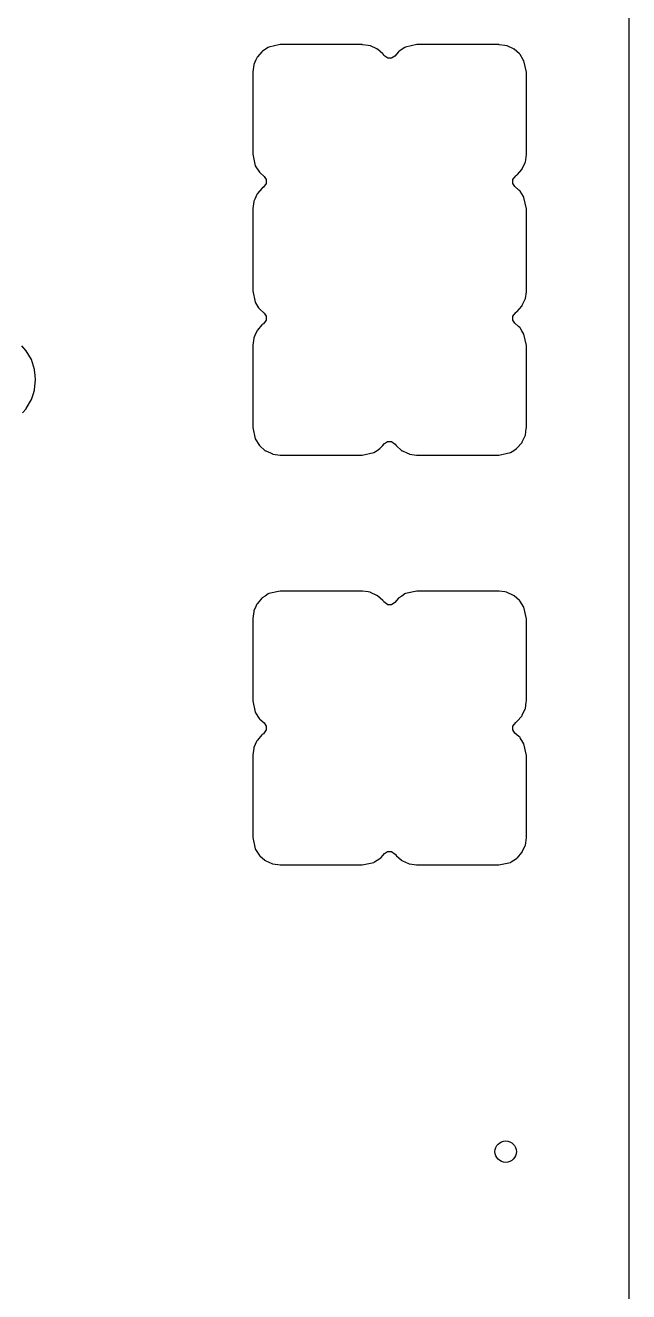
# Model space of a CAD drawing. Extents: x 0.03 to 5.34, y -2.52 to 1.97.
# Drawn here: x 3.128 to 3.57, y 0.557 to 1.484 of the extents above; entities that cross this region are included whole.
import ezdxf

# ---------------------------------------------------------------- set-up
doc = ezdxf.new("R2010")
doc.units = 0
doc.header["$MEASUREMENT"] = 0
doc.layers.add('BLACK', color=7, linetype='CONTINUOUS')

msp = doc.modelspace()

# ---------------------------------------------------------------- linework, layer by layer
at = {"layer": 'BLACK', "linetype": 'CONTINUOUS'}
for p, q in [((3.57, 1.96504), (3.57, 0.034961)), ((3.30154, 1.465), (3.29824, 1.46119)), ((3.30177, 1.46526), (3.30154, 1.465)), ((3.30154, 1.465), (3.30154, 1.465)), ((3.30207, 1.46546), (3.30177, 1.46526)), ((3.30624, 1.46813), (3.30207, 1.46546)), ((3.30661, 1.46837), (3.30624, 1.46813)), ((3.30624, 1.46813), (3.30624, 1.46813)), ((3.315, 1.4702), (3.30661, 1.46837)), ((3.375, 1.4702), (3.315, 1.4702)), ((3.37517, 1.47017), (3.375, 1.4702)), ((3.37518, 1.47017), (3.37517, 1.47017)), ((3.37925, 1.46959), (3.37518, 1.47017)), ((3.38069, 1.46938), (3.37925, 1.46959)), ((3.38101, 1.46923), (3.38069, 1.46938)), ((3.3856, 1.46714), (3.38101, 1.46923)), ((3.38592, 1.46699), (3.3856, 1.46714)), ((3.3856, 1.46714), (3.3856, 1.46714)), ((3.38619, 1.46676), (3.38592, 1.46699)), ((3.39, 1.46346), (3.38619, 1.46676)), ((3.38619, 1.46676), (3.38619, 1.46676)), ((3.40154, 1.465), (3.39875, 1.46178)), ((3.40177, 1.46526), (3.40154, 1.465)), ((3.40154, 1.465), (3.40154, 1.465)), ((3.40207, 1.46546), (3.40177, 1.46526)), ((3.40624, 1.46813), (3.40207, 1.46546)), ((3.40661, 1.46837), (3.40624, 1.46813)), ((3.40624, 1.46813), (3.40624, 1.46813)), ((3.415, 1.4702), (3.40661, 1.46837)), ((3.475, 1.4702), (3.415, 1.4702)), ((3.47517, 1.47017), (3.475, 1.4702)), ((3.47518, 1.47017), (3.47517, 1.47017)), ((3.47925, 1.46959), (3.47518, 1.47017)), ((3.48069, 1.46938), (3.47925, 1.46959)), ((3.48101, 1.46923), (3.48069, 1.46938)), ((3.4856, 1.46714), (3.48101, 1.46923)), ((3.48592, 1.46699), (3.4856, 1.46714)), ((3.4856, 1.46714), (3.4856, 1.46714)), ((3.48619, 1.46676), (3.48592, 1.46699)), ((3.49, 1.46346), (3.48619, 1.46676)), ((3.48619, 1.46676), (3.48619, 1.46676)), ((3.29557, 1.45534), (3.29484, 1.45026)), ((3.29562, 1.45569), (3.29557, 1.45534)), ((3.29712, 1.45898), (3.29562, 1.45569)), ((3.29786, 1.4606), (3.29712, 1.45898)), ((3.29801, 1.46092), (3.29786, 1.4606)), ((3.29786, 1.4606), (3.29786, 1.4606)), ((3.29824, 1.46119), (3.29801, 1.46092)), ((3.29824, 1.46119), (3.29824, 1.46119)), ((3.39026, 1.46323), (3.39, 1.46346)), ((3.39046, 1.46293), (3.39026, 1.46323)), ((3.39083, 1.46234), (3.39046, 1.46293)), ((3.39046, 1.46293), (3.39046, 1.46293)), ((3.39361, 1.46027), (3.39083, 1.46234)), ((3.3964, 1.46027), (3.39361, 1.46027)), ((3.39875, 1.46178), (3.3964, 1.46027)), ((3.49026, 1.46323), (3.49, 1.46346)), ((3.49046, 1.46293), (3.49026, 1.46323)), ((3.49289, 1.45914), (3.49046, 1.46293)), ((3.49046, 1.46293), (3.49046, 1.46293)), ((3.49337, 1.45839), (3.49289, 1.45914)), ((3.4952, 1.45), (3.49337, 1.45839)), ((3.29484, 1.45026), (3.2948, 1.45)), ((3.2948, 1.45), (3.2948, 1.39)), ((3.4952, 1.39), (3.4952, 1.45)), ((3.2948, 1.39), (3.29663, 1.38161)), ((3.29663, 1.38161), (3.29974, 1.37677)), ((3.49214, 1.3794), (3.49423, 1.38399)), ((3.49423, 1.38399), (3.49438, 1.38431)), ((3.49438, 1.38431), (3.49461, 1.38591)), ((3.49461, 1.38591), (3.49517, 1.38982)), ((3.49517, 1.38983), (3.4952, 1.39)), ((3.49517, 1.38982), (3.49517, 1.38983)), ((3.29974, 1.37677), (3.3, 1.37654)), ((3.3, 1.37654), (3.3, 1.37654)), ((3.3, 1.37654), (3.30322, 1.37375)), ((3.30322, 1.37375), (3.30473, 1.3714)), ((3.48527, 1.37139), (3.48734, 1.37417)), ((3.48734, 1.37417), (3.48793, 1.37454)), ((3.48793, 1.37454), (3.48823, 1.37474)), ((3.48793, 1.37454), (3.48793, 1.37454)), ((3.48823, 1.37474), (3.48858, 1.37515)), ((3.48858, 1.37515), (3.49176, 1.37881)), ((3.49176, 1.37881), (3.49199, 1.37908)), ((3.49176, 1.37881), (3.49176, 1.37881)), ((3.49199, 1.37908), (3.49214, 1.3794)), ((3.49214, 1.3794), (3.49214, 1.3794)), ((3.30154, 1.365), (3.29824, 1.36119)), ((3.30177, 1.36526), (3.30154, 1.365)), ((3.30154, 1.365), (3.30154, 1.365)), ((3.30266, 1.36583), (3.30177, 1.36526)), ((3.30473, 1.36861), (3.30266, 1.36583)), ((3.30473, 1.3714), (3.30473, 1.36861)), ((3.48527, 1.3686), (3.48527, 1.37139)), ((3.48678, 1.36625), (3.48527, 1.3686)), ((3.48965, 1.36376), (3.48678, 1.36625)), ((3.49026, 1.36323), (3.48965, 1.36376)), ((3.49046, 1.36293), (3.49026, 1.36323)), ((3.49298, 1.35901), (3.49046, 1.36293)), ((3.49046, 1.36293), (3.49046, 1.36293)), ((3.29557, 1.35534), (3.29484, 1.35026)), ((3.29562, 1.35569), (3.29557, 1.35534)), ((3.29626, 1.3571), (3.29562, 1.35569)), ((3.29786, 1.3606), (3.29626, 1.3571)), ((3.29801, 1.36092), (3.29786, 1.3606)), ((3.29786, 1.3606), (3.29786, 1.3606)), ((3.29824, 1.36119), (3.29801, 1.36092)), ((3.29824, 1.36119), (3.29824, 1.36119)), ((3.49337, 1.35839), (3.49298, 1.35901)), ((3.4952, 1.35), (3.49337, 1.35839)), ((3.29484, 1.35026), (3.2948, 1.35)), ((3.2948, 1.35), (3.2948, 1.29)), ((3.4952, 1.29), (3.4952, 1.35)), ((3.2948, 1.29), (3.29663, 1.28161)), ((3.49438, 1.28431), (3.4951, 1.28931)), ((3.4951, 1.28931), (3.49517, 1.28982)), ((3.49517, 1.28983), (3.4952, 1.29)), ((3.49517, 1.28982), (3.49517, 1.28983)), ((3.29663, 1.28161), (3.29687, 1.28124)), ((3.29687, 1.28124), (3.29687, 1.28124)), ((3.29687, 1.28124), (3.29917, 1.27766)), ((3.49176, 1.27881), (3.49199, 1.27908)), ((3.49199, 1.27908), (3.49214, 1.2794)), ((3.49214, 1.2794), (3.49423, 1.28399)), ((3.49214, 1.2794), (3.49214, 1.2794)), ((3.49423, 1.28399), (3.49438, 1.28431)), ((3.29917, 1.27766), (3.29974, 1.27677)), ((3.29974, 1.27677), (3.3, 1.27654)), ((3.3, 1.27654), (3.3, 1.27654)), ((3.3, 1.27654), (3.30322, 1.27375)), ((3.30322, 1.27375), (3.30473, 1.2714)), ((3.30473, 1.2714), (3.30473, 1.26861)), ((3.48527, 1.27139), (3.48734, 1.27417)), ((3.48527, 1.2686), (3.48527, 1.27139)), ((3.48734, 1.27417), (3.48793, 1.27454)), ((3.48793, 1.27454), (3.48823, 1.27474)), ((3.48793, 1.27454), (3.48793, 1.27454)), ((3.48823, 1.27474), (3.48846, 1.275)), ((3.48846, 1.275), (3.49176, 1.27881)), ((3.49176, 1.27881), (3.49176, 1.27881)), ((3.29786, 1.2606), (3.29632, 1.25722)), ((3.29801, 1.26092), (3.29786, 1.2606)), ((3.29786, 1.2606), (3.29786, 1.2606)), ((3.29824, 1.26119), (3.29801, 1.26092)), ((3.30154, 1.265), (3.29824, 1.26119)), ((3.29824, 1.26119), (3.29824, 1.26119)), ((3.30177, 1.26526), (3.30154, 1.265)), ((3.30154, 1.265), (3.30154, 1.265)), ((3.30266, 1.26583), (3.30177, 1.26526)), ((3.30473, 1.26861), (3.30266, 1.26583)), ((3.48678, 1.26625), (3.48527, 1.2686)), ((3.48937, 1.264), (3.48678, 1.26625)), ((3.49026, 1.26323), (3.48937, 1.264)), ((3.49046, 1.26293), (3.49026, 1.26323)), ((3.49184, 1.26077), (3.49046, 1.26293)), ((3.49046, 1.26293), (3.49046, 1.26293)), ((3.49337, 1.25839), (3.49184, 1.26077)), ((3.29557, 1.25534), (3.29484, 1.25026)), ((3.29562, 1.25569), (3.29557, 1.25534)), ((3.29632, 1.25722), (3.29562, 1.25569)), ((3.4952, 1.25), (3.49337, 1.25839)), ((3.1291, 1.24614), (3.12586, 1.24973)), ((3.13286, 1.23963), (3.1291, 1.24614)), ((3.29484, 1.25026), (3.2948, 1.25)), ((3.2948, 1.25), (3.2948, 1.19)), ((3.4952, 1.19), (3.4952, 1.25)), ((3.13518, 1.23248), (3.13286, 1.23963)), ((3.13521, 1.23222), (3.13518, 1.23248)), ((3.13518, 1.21752), (3.13596, 1.225)), ((3.13564, 1.22807), (3.13521, 1.23222)), ((3.13521, 1.23222), (3.13521, 1.23222)), ((3.13596, 1.225), (3.13564, 1.22807)), ((3.13286, 1.21037), (3.13411, 1.21423)), ((3.13411, 1.21423), (3.1351, 1.21728)), ((3.1351, 1.21728), (3.13518, 1.21752)), ((3.1351, 1.21728), (3.1351, 1.21728)), ((3.1291, 1.20386), (3.13286, 1.21037)), ((3.12622, 1.20067), (3.12892, 1.20367)), ((3.12892, 1.20367), (3.1291, 1.20386)), ((3.12892, 1.20367), (3.12892, 1.20367)), ((3.2948, 1.19), (3.29663, 1.18161)), ((3.49438, 1.18431), (3.49509, 1.18929)), ((3.49509, 1.18929), (3.49517, 1.18982)), ((3.49517, 1.18983), (3.4952, 1.19)), ((3.49517, 1.18982), (3.49517, 1.18983)), ((3.29663, 1.18161), (3.29974, 1.17677)), ((3.38978, 1.17653), (3.39125, 1.17822)), ((3.39125, 1.17822), (3.3936, 1.17973)), ((3.3936, 1.17973), (3.39639, 1.17973)), ((3.39639, 1.17973), (3.39917, 1.17766)), ((3.39917, 1.17766), (3.39974, 1.17677)), ((3.48846, 1.175), (3.49176, 1.17881)), ((3.49176, 1.17881), (3.49199, 1.17908)), ((3.49176, 1.17881), (3.49176, 1.17881)), ((3.49199, 1.17908), (3.49214, 1.1794)), ((3.49214, 1.1794), (3.49423, 1.18399)), ((3.49214, 1.1794), (3.49214, 1.1794)), ((3.49423, 1.18399), (3.49438, 1.18431)), ((3.29974, 1.17677), (3.3, 1.17654)), ((3.3, 1.17654), (3.3, 1.17654)), ((3.3, 1.17654), (3.30381, 1.17324)), ((3.30381, 1.17324), (3.30381, 1.17324)), ((3.30381, 1.17324), (3.30408, 1.17301)), ((3.30408, 1.17301), (3.3044, 1.17286)), ((3.3044, 1.17286), (3.3044, 1.17286)), ((3.3044, 1.17286), (3.30775, 1.17133)), ((3.30775, 1.17133), (3.30931, 1.17062)), ((3.30931, 1.17062), (3.30966, 1.17057)), ((3.30966, 1.17057), (3.31482, 1.16983)), ((3.31482, 1.16983), (3.31483, 1.16983)), ((3.31483, 1.16983), (3.315, 1.1698)), ((3.315, 1.1698), (3.375, 1.1698)), ((3.375, 1.1698), (3.38339, 1.17163)), ((3.38339, 1.17163), (3.3859, 1.17324)), ((3.3859, 1.17324), (3.38793, 1.17454)), ((3.38793, 1.17454), (3.38823, 1.17474)), ((3.38793, 1.17454), (3.38793, 1.17454)), ((3.38823, 1.17474), (3.38978, 1.17653)), ((3.39974, 1.17677), (3.4, 1.17654)), ((3.4, 1.17654), (3.4, 1.17654)), ((3.4, 1.17654), (3.40381, 1.17324)), ((3.40381, 1.17324), (3.40381, 1.17324)), ((3.40381, 1.17324), (3.40408, 1.17301)), ((3.40408, 1.17301), (3.4044, 1.17286)), ((3.4044, 1.17286), (3.4044, 1.17286)), ((3.4044, 1.17286), (3.40775, 1.17133)), ((3.40775, 1.17133), (3.40931, 1.17062)), ((3.40931, 1.17062), (3.40966, 1.17057)), ((3.40966, 1.17057), (3.41482, 1.16983)), ((3.41482, 1.16983), (3.41483, 1.16983)), ((3.41483, 1.16983), (3.415, 1.1698)), ((3.415, 1.1698), (3.475, 1.1698)), ((3.475, 1.1698), (3.48339, 1.17163)), ((3.48339, 1.17163), (3.4859, 1.17324)), ((3.4859, 1.17324), (3.48793, 1.17454)), ((3.48793, 1.17454), (3.48823, 1.17474)), ((3.48793, 1.17454), (3.48793, 1.17454)), ((3.48823, 1.17474), (3.48846, 1.175)), ((3.3039, 1.06663), (3.30177, 1.06526)), ((3.30624, 1.06813), (3.3039, 1.06663)), ((3.30661, 1.06837), (3.30624, 1.06813)), ((3.30624, 1.06813), (3.30624, 1.06813)), ((3.315, 1.0702), (3.30661, 1.06837)), ((3.375, 1.0702), (3.315, 1.0702)), ((3.37517, 1.07017), (3.375, 1.0702)), ((3.37518, 1.07017), (3.37517, 1.07017)), ((3.37925, 1.06959), (3.37518, 1.07017)), ((3.38069, 1.06938), (3.37925, 1.06959)), ((3.38101, 1.06923), (3.38069, 1.06938)), ((3.3856, 1.06714), (3.38101, 1.06923)), ((3.38592, 1.06699), (3.3856, 1.06714)), ((3.3856, 1.06714), (3.3856, 1.06714)), ((3.38619, 1.06676), (3.38592, 1.06699)), ((3.39, 1.06346), (3.38619, 1.06676)), ((3.38619, 1.06676), (3.38619, 1.06676)), ((3.4039, 1.06663), (3.40177, 1.06526)), ((3.40624, 1.06813), (3.4039, 1.06663)), ((3.40661, 1.06837), (3.40624, 1.06813)), ((3.40624, 1.06813), (3.40624, 1.06813)), ((3.415, 1.0702), (3.40661, 1.06837)), ((3.475, 1.0702), (3.415, 1.0702)), ((3.47517, 1.07017), (3.475, 1.0702)), ((3.47518, 1.07017), (3.47517, 1.07017)), ((3.47925, 1.06959), (3.47518, 1.07017)), ((3.48069, 1.06938), (3.47925, 1.06959)), ((3.48101, 1.06923), (3.48069, 1.06938)), ((3.4856, 1.06714), (3.48101, 1.06923)), ((3.48592, 1.06699), (3.4856, 1.06714)), ((3.4856, 1.06714), (3.4856, 1.06714)), ((3.48619, 1.06676), (3.48592, 1.06699)), ((3.49, 1.06346), (3.48619, 1.06676)), ((3.48619, 1.06676), (3.48619, 1.06676)), ((3.29709, 1.05891), (3.29562, 1.05569)), ((3.29786, 1.0606), (3.29709, 1.05891)), ((3.29801, 1.06092), (3.29786, 1.0606)), ((3.29786, 1.0606), (3.29786, 1.0606)), ((3.29824, 1.06119), (3.29801, 1.06092)), ((3.30154, 1.065), (3.29824, 1.06119)), ((3.29824, 1.06119), (3.29824, 1.06119)), ((3.30177, 1.06526), (3.30154, 1.065)), ((3.30154, 1.065), (3.30154, 1.065)), ((3.39026, 1.06323), (3.39, 1.06346)), ((3.39046, 1.06293), (3.39026, 1.06323)), ((3.39083, 1.06234), (3.39046, 1.06293)), ((3.39046, 1.06293), (3.39046, 1.06293)), ((3.39361, 1.06027), (3.39083, 1.06234)), ((3.3964, 1.06027), (3.39361, 1.06027)), ((3.39875, 1.06178), (3.3964, 1.06027)), ((3.40154, 1.065), (3.39875, 1.06178)), ((3.40177, 1.06526), (3.40154, 1.065)), ((3.40154, 1.065), (3.40154, 1.065)), ((3.49026, 1.06323), (3.49, 1.06346)), ((3.49337, 1.05839), (3.49026, 1.06323)), ((3.4952, 1.05), (3.49337, 1.05839)), ((3.29484, 1.05026), (3.2948, 1.05)), ((3.2948, 1.05), (3.2948, 0.99)), ((3.29557, 1.05534), (3.29484, 1.05026)), ((3.29562, 1.05569), (3.29557, 1.05534)), ((3.4952, 0.99), (3.4952, 1.05)), ((3.2948, 0.99), (3.29663, 0.98161)), ((3.49214, 0.979403), (3.49423, 0.983987)), ((3.49423, 0.983987), (3.49438, 0.98431)), ((3.49438, 0.98431), (3.49504, 0.98891)), ((3.49504, 0.98891), (3.49517, 0.989825)), ((3.49517, 0.989825), (3.4952, 0.99)), ((3.49517, 0.989825), (3.49517, 0.989825)), ((3.29663, 0.98161), (3.29687, 0.981236)), ((3.29687, 0.981236), (3.29687, 0.981236)), ((3.29687, 0.981236), (3.29952, 0.977106)), ((3.29952, 0.977106), (3.29974, 0.976774)), ((3.29974, 0.976774), (3.3, 0.976542)), ((3.3, 0.976542), (3.3, 0.976541)), ((3.3, 0.976541), (3.30322, 0.973753)), ((3.30322, 0.973753), (3.30473, 0.971401)), ((3.48527, 0.971394), (3.48734, 0.974169)), ((3.48734, 0.974169), (3.48793, 0.974544)), ((3.48793, 0.974544), (3.48823, 0.974736)), ((3.48793, 0.974544), (3.48793, 0.974544)), ((3.48823, 0.974736), (3.48846, 0.975004)), ((3.48846, 0.975004), (3.49176, 0.978813)), ((3.49176, 0.978813), (3.49199, 0.979081)), ((3.49176, 0.978813), (3.49176, 0.978813)), ((3.49199, 0.979081), (3.49214, 0.979403)), ((3.49214, 0.979403), (3.49214, 0.979403)), ((3.30154, 0.964996), (3.29824, 0.961187)), ((3.30177, 0.965264), (3.30154, 0.964996)), ((3.30154, 0.964996), (3.30154, 0.964996)), ((3.30266, 0.965831), (3.30177, 0.965264)), ((3.30473, 0.968606), (3.30266, 0.965831)), ((3.30473, 0.971401), (3.30473, 0.968606)), ((3.48527, 0.968599), (3.48527, 0.971394)), ((3.48678, 0.966247), (3.48527, 0.968599)), ((3.48968, 0.963734), (3.48678, 0.966247)), ((3.29557, 0.955339), (3.29484, 0.95026)), ((3.29562, 0.95569), (3.29557, 0.955339)), ((3.29766, 0.960147), (3.29562, 0.95569)), ((3.29786, 0.960597), (3.29766, 0.960147)), ((3.29801, 0.960919), (3.29786, 0.960597)), ((3.29786, 0.960597), (3.29786, 0.960597)), ((3.29824, 0.961187), (3.29801, 0.960919)), ((3.29824, 0.961187), (3.29824, 0.961187)), ((3.49026, 0.963226), (3.48968, 0.963734)), ((3.49046, 0.962928), (3.49026, 0.963226)), ((3.4926, 0.959586), (3.49046, 0.962928)), ((3.49046, 0.962928), (3.49046, 0.962928)), ((3.49337, 0.95839), (3.4926, 0.959586)), ((3.4952, 0.95), (3.49337, 0.95839)), ((3.29484, 0.95026), (3.2948, 0.95)), ((3.2948, 0.95), (3.2948, 0.89)), ((3.4952, 0.89), (3.4952, 0.95)), ((3.2948, 0.89), (3.29663, 0.88161)), ((3.49463, 0.886044), (3.49517, 0.889825)), ((3.49517, 0.889825), (3.4952, 0.89)), ((3.49517, 0.889825), (3.49517, 0.889825)), ((3.29663, 0.88161), (3.29687, 0.881236)), ((3.29687, 0.881236), (3.29687, 0.881236)), ((3.29687, 0.881236), (3.29931, 0.877431)), ((3.49214, 0.879403), (3.49423, 0.883987)), ((3.49423, 0.883987), (3.49438, 0.88431)), ((3.49438, 0.88431), (3.49463, 0.886044)), ((3.29931, 0.877431), (3.29974, 0.876774)), ((3.29974, 0.876774), (3.3, 0.876542)), ((3.3, 0.876542), (3.3, 0.876541)), ((3.3, 0.876541), (3.30381, 0.873242)), ((3.30381, 0.873242), (3.30381, 0.873242)), ((3.30381, 0.873242), (3.30408, 0.873009)), ((3.30408, 0.873009), (3.3044, 0.872862)), ((3.3044, 0.872862), (3.3044, 0.872862)), ((3.3044, 0.872862), (3.30879, 0.87086)), ((3.375, 0.869803), (3.38339, 0.871628)), ((3.38339, 0.871628), (3.38397, 0.871999)), ((3.38397, 0.871999), (3.38793, 0.874544)), ((3.38793, 0.874544), (3.38823, 0.874736)), ((3.38793, 0.874544), (3.38793, 0.874544)), ((3.38823, 0.874736), (3.38874, 0.875325)), ((3.38874, 0.875325), (3.39125, 0.878223)), ((3.39125, 0.878223), (3.3936, 0.879734)), ((3.3936, 0.879734), (3.39639, 0.879734)), ((3.39639, 0.879734), (3.39917, 0.877656)), ((3.39917, 0.877656), (3.39927, 0.877504)), ((3.39927, 0.877504), (3.39974, 0.876774)), ((3.39974, 0.876774), (3.4, 0.876542)), ((3.4, 0.876542), (3.4, 0.876541)), ((3.4, 0.876541), (3.40381, 0.873242)), ((3.40381, 0.873242), (3.40381, 0.873242)), ((3.40381, 0.873242), (3.40408, 0.873009)), ((3.40408, 0.873009), (3.4044, 0.872862)), ((3.4044, 0.872862), (3.4044, 0.872862)), ((3.4044, 0.872862), (3.40879, 0.87086)), ((3.475, 0.869803), (3.48339, 0.871628)), ((3.48339, 0.871628), (3.48397, 0.871999)), ((3.48397, 0.871999), (3.48793, 0.874544)), ((3.48793, 0.874544), (3.48823, 0.874736)), ((3.48793, 0.874544), (3.48793, 0.874544)), ((3.48823, 0.874736), (3.48855, 0.875106)), ((3.48855, 0.875106), (3.49176, 0.878813)), ((3.49176, 0.878813), (3.49199, 0.879081)), ((3.49176, 0.878813), (3.49176, 0.878813)), ((3.49199, 0.879081), (3.49214, 0.879403)), ((3.49214, 0.879403), (3.49214, 0.879403)), ((3.30879, 0.87086), (3.30931, 0.870621)), ((3.30931, 0.870621), (3.30966, 0.870571)), ((3.30966, 0.870571), (3.31482, 0.869828)), ((3.31482, 0.869828), (3.31483, 0.869828)), ((3.31483, 0.869828), (3.315, 0.869803)), ((3.315, 0.869803), (3.375, 0.869803)), ((3.40879, 0.87086), (3.40931, 0.870621)), ((3.40931, 0.870621), (3.40966, 0.870571)), ((3.40966, 0.870571), (3.41482, 0.869828)), ((3.41482, 0.869828), (3.41483, 0.869828)), ((3.41483, 0.869828), (3.415, 0.869803)), ((3.415, 0.869803), (3.475, 0.869803))]:
    msp.add_line(p, q, dxfattribs=at)
at = {"layer": 'BLACK'}
msp.add_circle((3.48, 0.66), 0.007874, dxfattribs=at)

doc.saveas('drawing.dxf')
